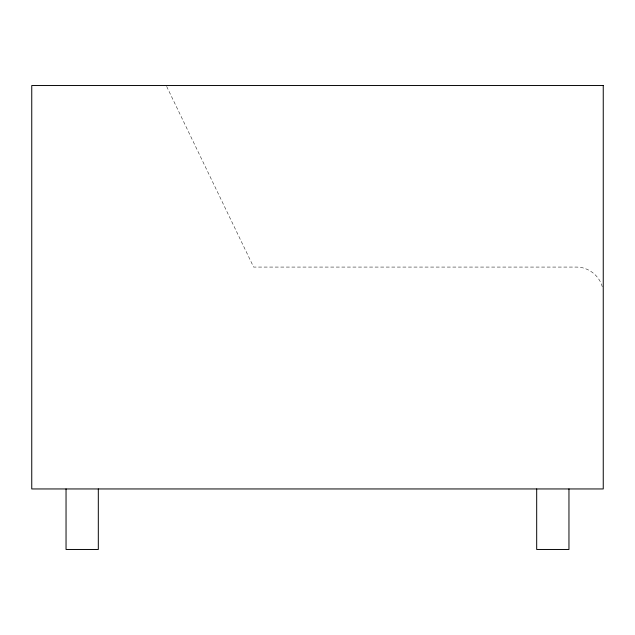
<?xml version="1.0" encoding="UTF-8"?>
<svg xmlns="http://www.w3.org/2000/svg" width="635" height="635" viewBox="0 0 635 635"><rect width="100%" height="100%" fill="white"/><g stroke="black" fill="none" stroke-linecap="round" stroke-linejoin="round"><path stroke-width="0.48" stroke-dasharray="3.17 2.38" d="M166.664 86.455L253.627 267.073L576.358 267.073C588.216 266.938 599.392 275.519 602.337 287.004"/><path stroke-width="0.95" d="M568.96 488.95L568.96 549.466L536.686 549.466L536.686 488.95M98.314 488.95L98.314 549.466L66.04 549.466L66.04 488.95M603.25 85.534L31.75 85.534L31.75 488.95L603.25 488.95L603.25 85.534"/></g></svg>
